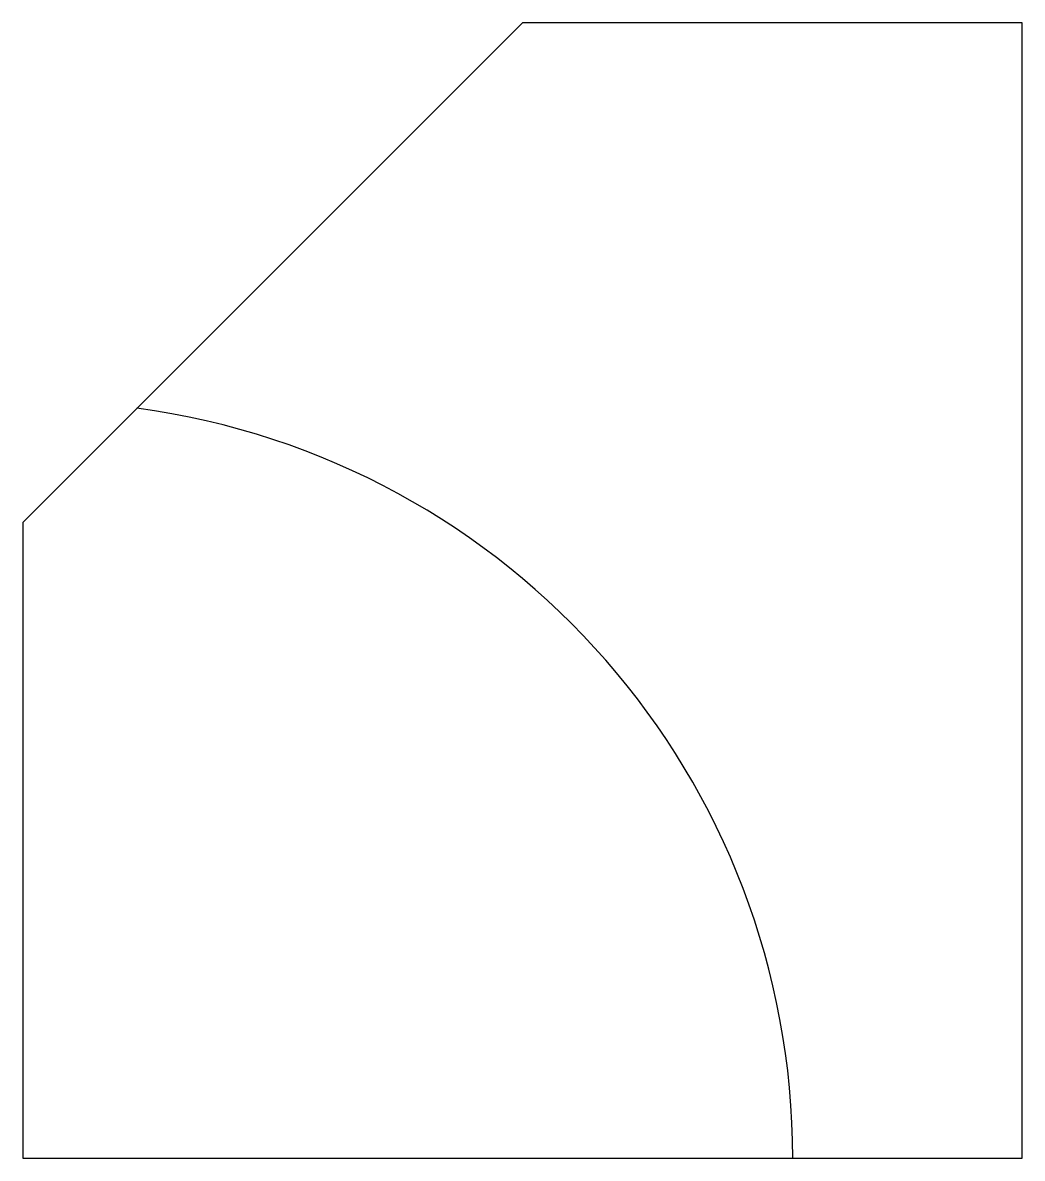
# Model space of a CAD drawing. Header units: metres. Extents: x -0.22 to 0, y -0.25 to 0.
import ezdxf

# ---------------------------------------------------------------- set-up
doc = ezdxf.new("R2010")
doc.units = ezdxf.units.M
doc.header["$LTSCALE"] = 0.2

msp = doc.modelspace()

# ---------------------------------------------------------------- linework, layer by layer
at = {"color": 0, "linetype": 'ByBlock', "lineweight": -2, "flags": 128}
msp.add_lwpolyline([(-0.2200000000000131, -0.25), (-1.42e-14, -0.25), (0, 0), (-0.1099999999999994, 0), (-0.2200000000000131, -0.1100000000000136)], close=True, dxfattribs=at)
at = {"color": 0, "linetype": 'ByBlock', "lineweight": -2}
msp.add_arc((-0.2171723795379665, -0.2500000000000042), 0.1666489378049863, 0, 82.30304962147031, dxfattribs=at)

doc.saveas('drawing.dxf')
